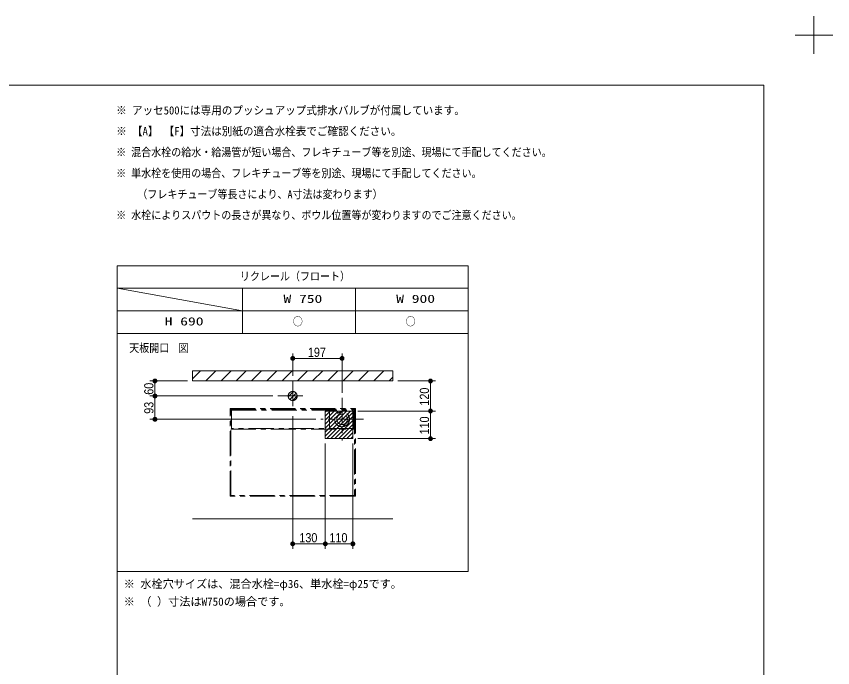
# Model space of a CAD drawing. Units: millimetres, scale not verified. Extents: x -6062 to 6062, y -3045 to 3045.
# Drawn here: x -771 to 2488, y 446 to 3045 of the extents above; entities that cross this region are included whole.
import ezdxf
from ezdxf.enums import TextEntityAlignment as Align

# ---------------------------------------------------------------- set-up
doc = ezdxf.new("R2010")
doc.units = ezdxf.units.MM
doc.header["$LTSCALE"] = 20
doc.linetypes.add('CHAIN1', pattern=[8, 5, -1, 1, -1])
for name, color, linetype, lineweight in [('0-0_1図面枠', 7, 'Continuous', 9), ('0-2_2寸法-1', 7, 'Continuous', 9), ('0-3_0', 7, 'Continuous', 9), ('0-7_3一般', 7, 'Continuous', 9)]:
    doc.layers.add(name, color=color, linetype=linetype, lineweight=lineweight)
doc.styles.add('ＭＳ ゴシック', font='')
doc.styles.add('ＭＳ Ｐゴシック', font='')
doc.styles.get('ＭＳ ゴシック').set_extended_font_data('MS Gothic')
doc.styles.get('ＭＳ Ｐゴシック').set_extended_font_data('MS PGothic')

# ---------------------------------------------------------------- blocks, each defined once
blk = doc.blocks.new('グループ')
at = {"layer": '0-0_1図面枠'}
for p, q in [((84000, 57900), (84000, 60900)), ((85500, 59400), (82500, 59400))]:
    blk.add_line(p, q, dxfattribs=at)
blk = doc.blocks.new('グループ-2')
at = {"layer": '0-0_1図面枠'}
blk.add_lwpolyline([(-80000, 55400), (80000, 55400), (80000, -55400), (-80000, -55400)], close=True, dxfattribs=at)
blk = doc.blocks.new('図面枠')
at = {"layer": '0-0_1図面枠'}
for name in ['グループ', 'グループ-2']:
    blk.add_blockref(name, (0, 0), dxfattribs=at)
blk = doc.blocks.new('グループ-4')
at = {"layer": '0-0_1図面枠'}
for p, q in [((28400, 41000), (28400, -48600)), ((56400, 39200), (28400, 39200)), ((28400, 39200), (38400, 37400)), ((38400, 35600), (38400, 39200)), ((47400, 35600), (47400, 39200)), ((28400, 37400), (56400, 37400))]:
    blk.add_line(p, q, dxfattribs=at)
for points in [[(28400, 41000), (56400, 41000), (56400, 35600), (28400, 35600)], [(28400, 35600), (56400, 35600), (56400, 16600), (28400, 16600)]]:
    blk.add_lwpolyline(points, close=True, dxfattribs=at)
blk = doc.blocks.new('_Dot')
at = {"layer": '0-3_0'}
for p, q in [((-10, 0), (-20, 0)), ((9.78, 2), (-9.78, 2)), ((7.99, 6), (-7.99, 6)), ((9.16, -3.98), (-9.16, -3.98)), ((6, -7.98), (-6, -7.98))]:
    blk.add_line(p, q, dxfattribs=at)
for points in [[(10, 0), (9.92, 1.25), (9.69, 2.49), (9.3, 3.68), (8.76, 4.82), (8.09, 5.88), (7.29, 6.85), (6.37, 7.71), (5.36, 8.44), (4.26, 9.05), (3.09, 9.51), (1.87, 9.82), (0.63, 9.98), (-0.63, 9.98), (-1.87, 9.82), (-3.09, 9.51), (-4.26, 9.05), (-5.36, 8.44), (-6.37, 7.71), (-7.29, 6.85), (-8.09, 5.88), (-8.76, 4.82), (-9.3, 3.68), (-9.69, 2.49), (-9.92, 1.25), (-10, 0), (0, 0)], [(-10, 0), (-9.92, -1.25), (-9.69, -2.49), (-9.3, -3.68), (-8.76, -4.82), (-8.09, -5.88), (-7.29, -6.85), (-6.37, -7.71), (-5.36, -8.44), (-4.26, -9.05), (-3.09, -9.51), (-1.87, -9.82), (-0.63, -9.98), (0.63, -9.98), (1.87, -9.82), (3.09, -9.51), (4.26, -9.05), (5.36, -8.44), (6.37, -7.71), (7.29, -6.85), (8.09, -5.88), (8.76, -4.82), (9.3, -3.68), (9.69, -2.49), (9.92, -1.25), (10, 0), (0, 0)]]:
    blk.add_lwpolyline(points, close=True, dxfattribs=at)

msp = doc.modelspace()

# ---------------------------------------------------------------- linework, layer by layer
at = {"layer": '0-2_2寸法-1'}
for p, q in [((332.5, 1610), (332.5, 1700)), ((529.5, 1542), (529.5, 1700)), ((347.51, 1680), (514.49, 1680)), ((-87.5, 1590), (-237.5, 1590)), ((-217.5, 1545.01), (-217.5, 1574.99)), ((752.5, 1590), (902.5, 1590)), ((882.5, 1485.01), (882.5, 1574.99)), ((252.5, 1530), (-237.5, 1530)), ((252.5, 1530), (-237.5, 1530)), ((-217.5, 1514.99), (-217.5, 1452.01)), ((592.5, 1470), (902.5, 1470)), ((592.5, 1470), (902.5, 1470)), ((424.5, 1437), (-237.5, 1437)), ((332.5, 1450), (332.5, 920)), ((882.5, 1375.01), (882.5, 1454.99)), ((462.5, 1340), (462.5, 920)), ((462.5, 1340), (462.5, 920)), ((572.5, 1340), (572.5, 920)), ((592.5, 1360), (902.5, 1360)), ((447.49, 940), (347.51, 940)), ((557.49, 940), (477.51, 940))]:
    msp.add_line(p, q, dxfattribs=at)
at = {"layer": '0-7_3一般'}
for p, q in [((-67.5, 1598.08), (-35.58, 1630)), ((-14.62, 1590), (25.38, 1630)), ((46.34, 1590), (86.34, 1630)), ((107.3, 1590), (147.3, 1630)), ((168.26, 1590), (208.26, 1630)), ((229.22, 1590), (269.22, 1630)), ((290.18, 1590), (330.18, 1630)), ((351.14, 1590), (391.14, 1630)), ((412.1, 1590), (452.1, 1630)), ((473.06, 1590), (513.06, 1630)), ((534.02, 1590), (574.02, 1630)), ((594.98, 1590), (634.98, 1630)), ((655.94, 1590), (695.94, 1630)), ((716.9, 1590), (732.5, 1605.6)), ((-67.5, 1590), (732.5, 1590)), ((314.88, 1526.38), (336.12, 1547.62)), ((320.87, 1516.37), (346.13, 1541.63)), ((332.5, 1512), (350.5, 1530)), ((462.5, 1466), (466.5, 1470)), ((462.5, 1450), (482.5, 1470)), ((462.5, 1434), (498.5, 1470)), ((462.5, 1418), (514.5, 1470)), ((462.5, 1402), (530.5, 1470)), ((462.5, 1386), (546.5, 1470)), ((462.5, 1370), (562.5, 1470)), ((468.5, 1360), (572.5, 1464)), ((484.5, 1360), (572.5, 1448)), ((500.5, 1360), (572.5, 1432)), ((516.5, 1360), (572.5, 1416)), ((532.5, 1360), (572.5, 1400)), ((548.5, 1360), (572.5, 1384)), ((564.5, 1360), (572.5, 1368)), ((-67.5, 1040), (732.5, 1040))]:
    msp.add_line(p, q, dxfattribs=at)
at = {"layer": '0-7_3一般', "linetype": 'CHAIN1'}
for p, q in [((332.5, 1590), (332.5, 1470)), ((272.5, 1530), (392.5, 1530)), ((529.5, 1522), (529.5, 1352)), ((479.5, 1474), (479.5, 1400)), ((614.5, 1437), (444.5, 1437)), ((85.5, 1397), (579.5, 1397))]:
    msp.add_line(p, q, dxfattribs=at)
at = {"layer": '0-7_3一般'}
for points in [[(-67.5, 1630), (732.5, 1630), (732.5, 1590), (-67.5, 1590)], [(462.5, 1470), (572.5, 1470), (572.5, 1360), (462.5, 1360)], [(462.5, 1470), (572.5, 1470), (572.5, 1360), (462.5, 1360)]]:
    msp.add_lwpolyline(points, close=True, dxfattribs=at)
at = {"layer": '0-7_3一般', "linetype": 'CHAIN1'}
for points in [[(82.5, 1480), (582.5, 1480), (582.5, 1130), (82.5, 1130)], [(85.5, 1477), (579.5, 1477), (579.5, 1133), (85.5, 1133)], [(88.5, 1474), (576.5, 1474), (576.5, 1400), (88.5, 1400)]]:
    msp.add_lwpolyline(points, close=True, dxfattribs=at)
at = {"layer": '0-7_3一般'}
msp.add_circle((332.5, 1530), 18, dxfattribs=at)
at = {"layer": '0-7_3一般', "linetype": 'CHAIN1'}
for centre, radius in [((332.5, 1530), 18), ((529.5, 1437), 29.5), ((529.5, 1437), 21)]:
    msp.add_circle(centre, radius, dxfattribs=at)

# ---------------------------------------------------------------- block references
at = {"layer": '0-0_1図面枠', "xscale": 0.05, "yscale": 0.05}
for name in ['図面枠', 'グループ-4']:
    msp.add_blockref(name, (-1787.5, 0), dxfattribs=at)
at = {"layer": '0-2_2寸法-1', "xscale": 0.7503418, "yscale": 0.7503418}
for p, rotation in [((332.5, 1680), 180), ((-217.5, 1590), 90), ((882.5, 1590), 90), ((-217.5, 1530), 270), ((-217.5, 1530), 90), ((882.5, 1470), 270), ((882.5, 1470), 90), ((-217.5, 1437), 270), ((882.5, 1360), 270), ((332.5, 940), 180), ((462.5, 940), 180)]:
    msp.add_blockref('_Dot', p, dxfattribs=dict(at, rotation=rotation))
for p in [(529.5, 1680), (462.5, 940), (572.5, 940)]:
    msp.add_blockref('_Dot', p, dxfattribs=at)

# ---------------------------------------------------------------- texts
at = {"layer": '0-0_1図面枠', "style": 'ＭＳ ゴシック'}
for s, width, p in [('※ アッセ500には専用のプッシュアップ式排水バルブが付属しています。', 0.95, (-372.1, 2643.71)), ('※ 【A】 【F】寸法は別紙の適合水栓表でご確認ください。', 0.95, (-372.1, 2560.5)), ('※ 混合水栓の給水・給湯管が短い場合、フレキチューブ等を別途、現場にて手配してください。', 0.9, (-372.1, 2476.81)), ('※ 単水栓を使用の場合、フレキチューブ等を別途、現場にて手配してください。', 0.9, (-372.1, 2392.88)), ('\u3000\u3000（フレキチューブ等長さにより、A寸法は変わります）', 0.9, (-367.5, 2308.95)), ('※ 水栓によりスパウトの長さが異なり、ボウル位置等が変わりますのでご注意ください。', 0.9, (-372.1, 2225.63)), ('リクレール（フロート）', 0.9, (121.75, 1981.54)), ('W 750', 1.4, (295.55, 1891.74)), ('W 900', 1.4, (745.55, 1891.74)), ('H 690', 1.4, (-178.49, 1801.74)), ('○', 0.9, (332.91, 1801.25)), ('○', 0.9, (782.91, 1801.25)), ('天板開口', 0.9, (-320, 1695.64)), ('図', 0.9, (-123.27, 1695.64))]:
    msp.add_text(s, height=32.55, dxfattribs=dict(at, width=width)).set_placement(p, align=Align.BOTTOM_LEFT)
for s, p in [('※ 水栓穴サイズは、混合水栓=φ36、単水栓=φ25です。', (-342.1, 753.88)), ('※ （ ）寸法はW750の場合です。', (-342.1, 683.34))]:
    msp.add_text(s, height=32.55, dxfattribs=at).set_placement(p, align=Align.BOTTOM_LEFT)
at = {"layer": '0-2_2寸法-1', "style": 'ＭＳ Ｐゴシック', "width": 0.9}
for s, p in [('197', (393.06, 1675.04)), ('130', (358.89, 935.04)), ('110', (478.89, 935.04))]:
    msp.add_text(s, height=36.66, dxfattribs=at).set_placement(p, align=Align.BOTTOM_LEFT)
for s, p in [('60', (-212.54, 1534.92)), ('120', (887.46, 1491.39)), ('93', (-212.44, 1458.81)), ('110', (887.46, 1376.39))]:
    msp.add_text(s, height=36.66, rotation=90, dxfattribs=at).set_placement(p, align=Align.BOTTOM_LEFT)

doc.saveas('drawing.dxf')
